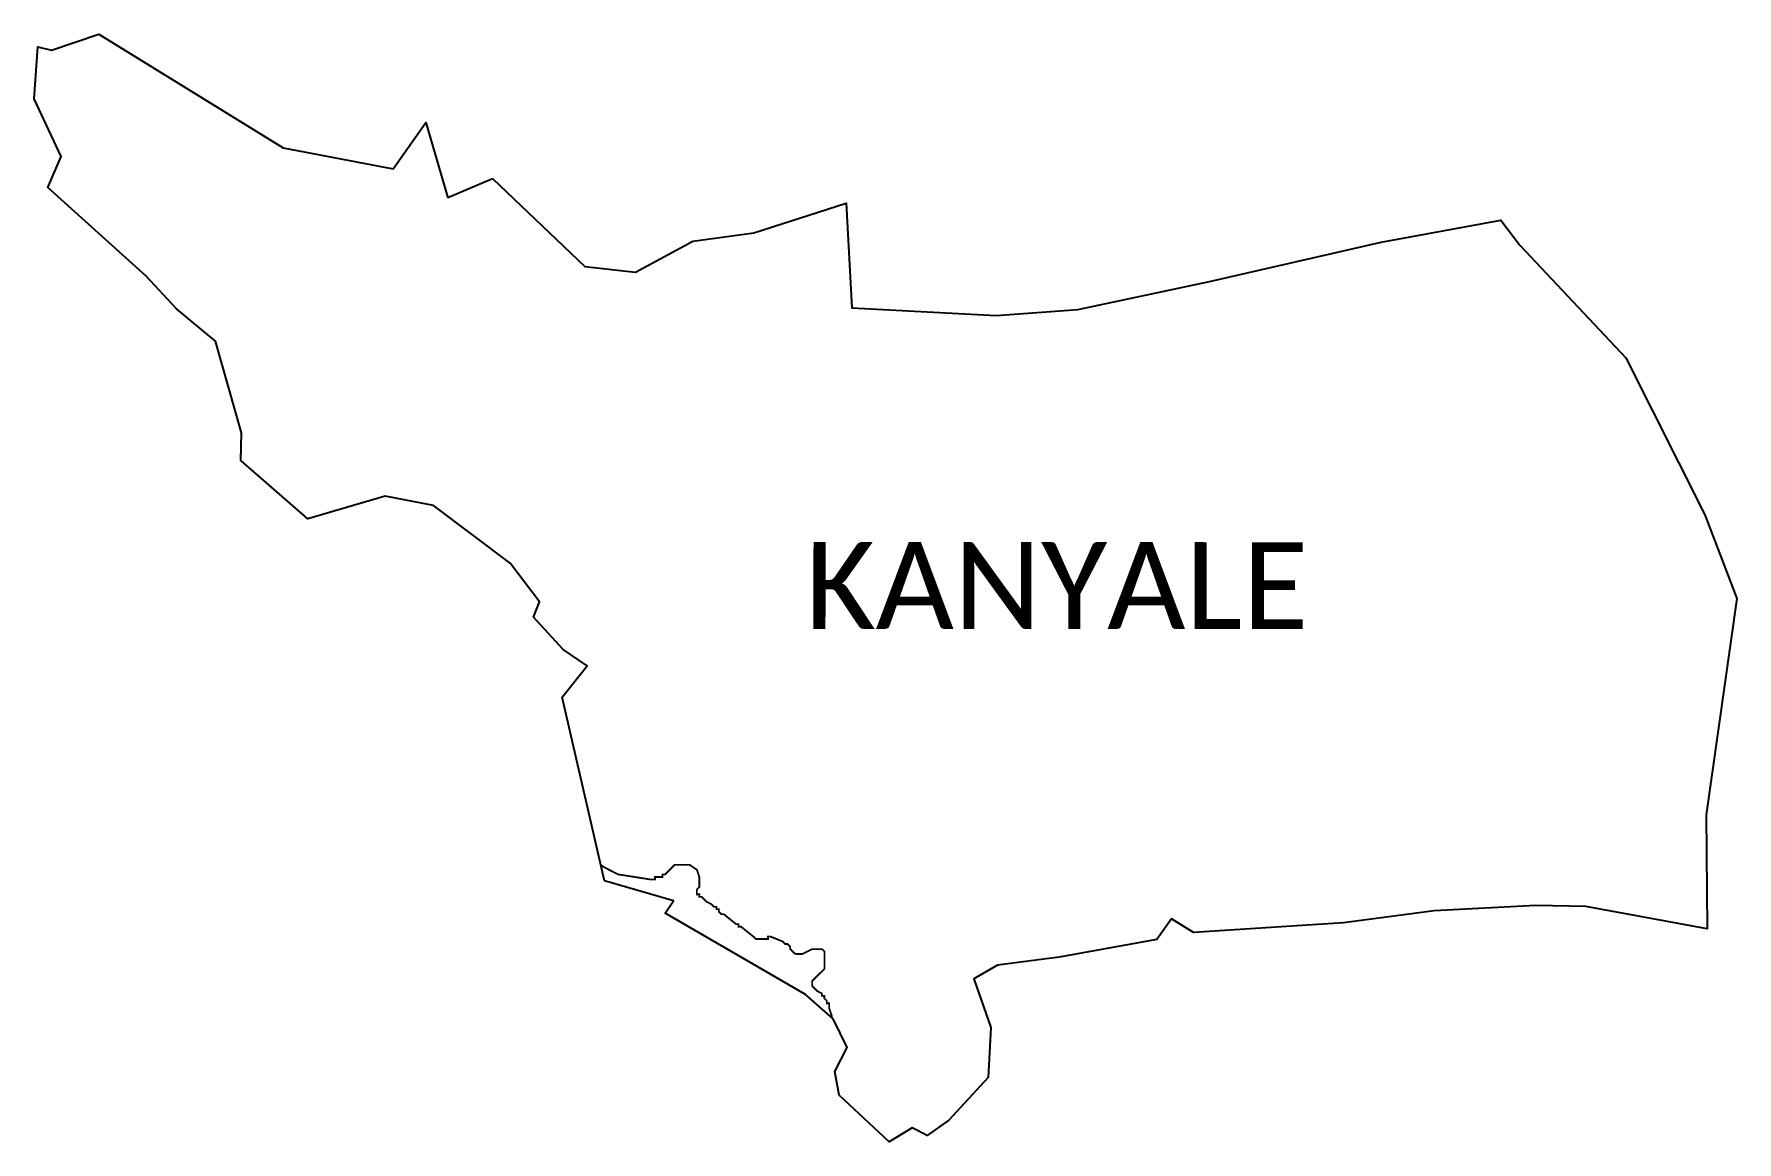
# Model space of a CAD drawing. Header units: metres. Extents: x 356832 to 359651, y 1739084 to 1740917.
import ezdxf

# ---------------------------------------------------------------- set-up
doc = ezdxf.new("R2010")
doc.units = ezdxf.units.M
for name, color, linetype in [('HAZARDS LINE', 1, 'Continuous'), ('village', 3, 'Continuous'), ('VILLAGE NAME', 250, 'Continuous')]:
    doc.layers.add(name, color=color, linetype=linetype)
doc.styles.get("Standard").update_dxf_attribs({"font": 'simplex.shx'})

msp = doc.modelspace()

# ---------------------------------------------------------------- linework, layer by layer
at = {"color": 3, "true_color": 0x00ff00, "flags": 128}
msp.add_lwpolyline([(357516.7, 1740646.5), (357590.7, 1740678)], dxfattribs=at)
at = {"layer": 'HAZARDS LINE', "lineweight": 18, "const_width": 3}
msp.add_lwpolyline([(358152.2, 1739289.7), (358152.2, 1739292.9), (358148.2, 1739305.1), (358148.2, 1739313.3), (358144.2, 1739313.3), (358144.2, 1739317.4), (358140.1, 1739321.4), (358140.1, 1739325.5), (358136.1, 1739325.5), (358136.1, 1739329.6), (358128, 1739333.7), (358123.9, 1739337.8), (358119.8, 1739341.9), (358119.9, 1739350.1), (358124, 1739354.1), (358140.3, 1739370.3), (358140.4, 1739398.9), (358136.4, 1739403), (358120.1, 1739403), (358103.8, 1739394.9), (358091.5, 1739395), (358087.5, 1739399.1), (358083.4, 1739403.2), (358083.4, 1739407.3), (358079.4, 1739411.3), (358075.3, 1739411.4), (358071.3, 1739415.5), (358050.9, 1739423.7), (358046.8, 1739423.7), (358046.8, 1739419.6), (358026.5, 1739419.7), (358022.4, 1739423.8), (358002.1, 1739440.2), (357998, 1739440.2), (357998, 1739444.3), (357994, 1739444.3), (357973.7, 1739460.7), (357969.6, 1739460.7), (357965.5, 1739464.8), (357965.6, 1739468.9), (357961.5, 1739468.9), (357961.5, 1739473), (357957.4, 1739473), (357953.4, 1739477.1), (357945.2, 1739481.2), (357937.1, 1739489.4), (357933, 1739489.4), (357933.1, 1739493.5), (357929, 1739493.5), (357929, 1739501.6), (357933.1, 1739505.7), (357933.2, 1739522), (357929.2, 1739534.2), (357917, 1739542.4), (357892.5, 1739542.5), (357884.3, 1739534.4), (357880.3, 1739530.4), (357876.2, 1739526.3), (357872.1, 1739526.3), (357872.1, 1739522.2), (357859.9, 1739522.3), (357859.8, 1739518.2), (357851.7, 1739518.3), (357798.8, 1739526.6), (357774.4, 1739539), (357769.9, 1739543)], dxfattribs=at)
at = {"layer": 'village', "color": 3, "true_color": 0x00ff00}
for points in [[(359650.7, 1739982.9, 0), (359599.5, 1739625.2, 0), (359601.1, 1739436.5, 0), (359400.8, 1739473.5, 0), (359317.9, 1739475.2, 0), (359149.4, 1739466.3, 0), (358999.2, 1739446.5, 0), (358751.3, 1739430.2, 0), (358715, 1739452.8, 0), (358690.4, 1739418.9, 0), (358528.6, 1739389.7, 0), (358426.9, 1739376.6, 0), (358387.8, 1739353.9, 0), (358415.5, 1739273.2, 0), (358411.2, 1739190.4, 0), (358346.4, 1739119.9, 0), (358310.1, 1739094.6, 0), (358285.3, 1739107, 0), (358247.2, 1739083.9, 0), (358164.8, 1739161.4, 0), (358157.6, 1739200.5, 0), (358178, 1739240.1, 0), (358154.5, 1739287.7, 0), (358108.7, 1739327.8, 0), (357876.8, 1739462.5, 0), (357890.3, 1739483, 0), (357776.1, 1739516.1, 0), (357706.1, 1739820.1, 0), (357747.8, 1739871.7, 0), (357707.7, 1739898.6, 0), (357658.5, 1739952.2, 0), (357668.4, 1739977.8, 0), (357620.3, 1740041.8, 0), (357493.3, 1740137.2, 0), (357413.2, 1740152.5, 0), (357285, 1740115.2, 0), (357174.3, 1740211.4, 0), (357175.5, 1740257.3, 0), (357132.3, 1740409, 0), (357067.7, 1740462.3, 0), (357017.7, 1740516.8, 0), (356854.7, 1740663, 0), (356877, 1740714.3, 0), (356832, 1740810.1, 0), (356838, 1740896.1, 0), (356860.7, 1740890.7, 0), (356939, 1740917.2, 0), (357244.1, 1740728.8, 0), (357426.2, 1740693.9, 0), (357480.3, 1740771, 0), (357516.7, 1740646.4, 0)], [(357590.7, 1740678, 0), (357743.9, 1740532.7, 0), (357827.7, 1740523, 0), (357922.7, 1740574.2, 0), (358023.4, 1740588.3, 0), (358176.4, 1740637.6, 0), (358185.8, 1740464, 0), (358424.3, 1740451.6, 0), (358559.8, 1740461.3, 0), (358777.6, 1740507.5, 0), (359061.8, 1740572.8, 0), (359259.8, 1740609.1, 0), (359291.2, 1740567.9, 0), (359466.7, 1740381.4, 0), (359597.4, 1740121.6, 0), (359650.7, 1739982.9, 0)]]:
    msp.add_polyline3d(points, dxfattribs=at)

# ---------------------------------------------------------------- texts
at = {"layer": 'VILLAGE NAME', "insert": (358108.6, 1740076.6), "char_height": 143.7, "attachment_point": 1, "rotation": 359.9793}
msp.add_mtext_dynamic_manual_height_columns('{\\fCalibri|b0|i0|c0|p34;KANYALE}', width=1418, gutter_width=718.5, heights=[0], dxfattribs=at)

doc.saveas('drawing.dxf')
